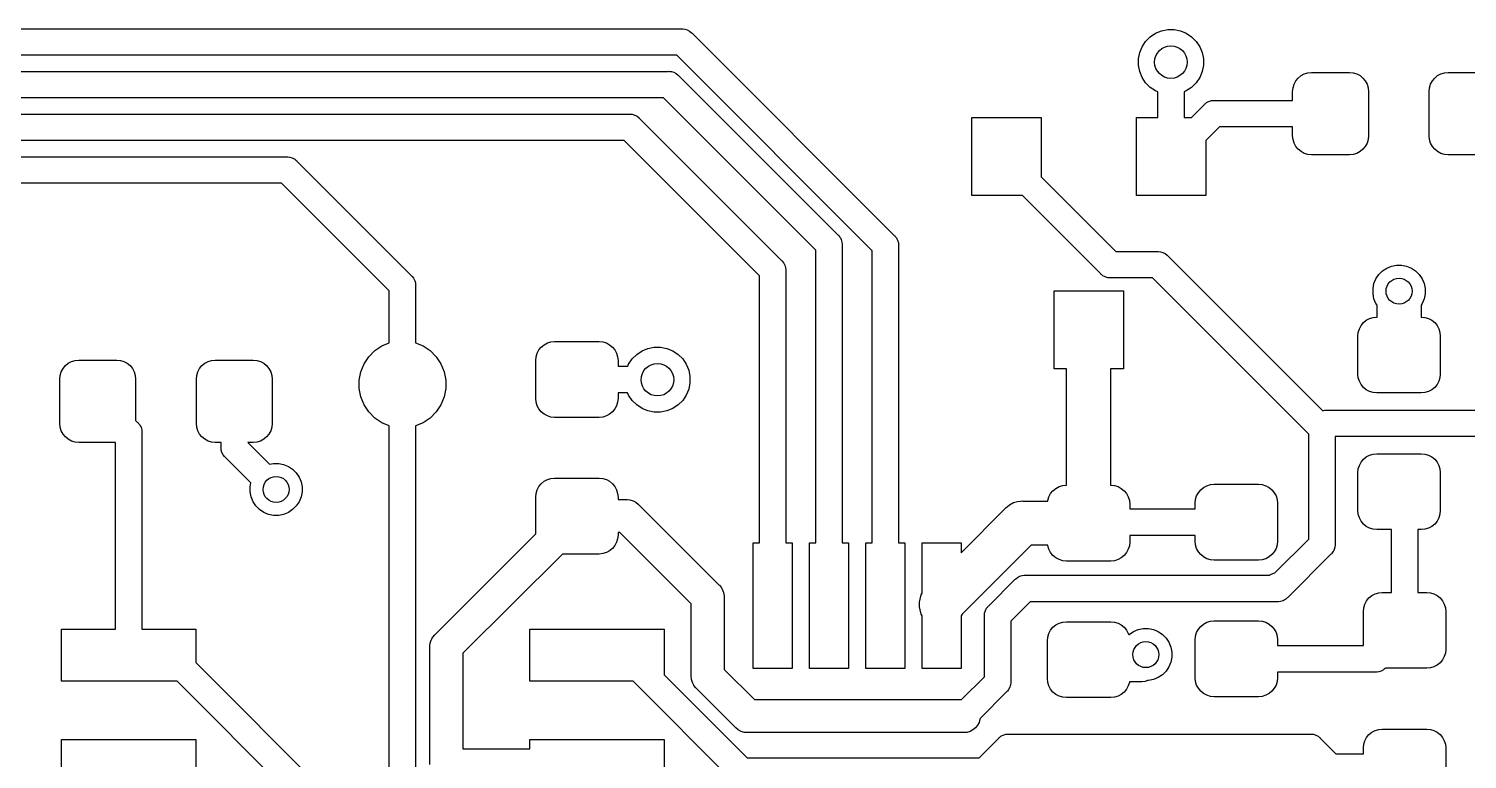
# Model space of a CAD drawing. Extents: x -66 to 211, y -177 to 13.
# Drawn here: x 110.62 to 127.21, y -63.87 to -55.45 of the extents above; entities that cross this region are included whole.
import ezdxf

# ---------------------------------------------------------------- set-up
doc = ezdxf.new("R2010")
doc.units = 0
doc.layers.add('BLACK', color=7, linetype='CONTINUOUS')

msp = doc.modelspace()

# ---------------------------------------------------------------- linework, layer by layer
at = {"layer": 'BLACK', "linetype": 'CONTINUOUS'}
for p, q in [((89.8651, -55.4507), (118.149, -55.4507)), ((118.149, -55.4507), (118.157, -55.45)), ((118.157, -55.45), (118.164, -55.4507)), ((118.164, -55.4507), (118.164, -55.4507)), ((118.164, -55.4507), (118.186, -55.4529)), ((118.186, -55.4529), (118.215, -55.4617)), ((118.215, -55.4617), (118.242, -55.4758)), ((118.242, -55.4758), (118.265, -55.4949)), ((118.265, -55.4949), (118.27, -55.5007)), ((118.27, -55.5007), (120.602, -57.8336)), ((123.503, -55.5952), (123.555, -55.543)), ((123.555, -55.543), (123.617, -55.502)), ((123.617, -55.502), (123.685, -55.4737)), ((123.685, -55.4737), (123.757, -55.4593)), ((123.757, -55.4593), (123.831, -55.4593)), ((123.831, -55.4593), (123.904, -55.4737)), ((123.904, -55.4737), (123.972, -55.502)), ((123.972, -55.502), (124.033, -55.543)), ((124.033, -55.543), (124.086, -55.5952)), ((123.419, -55.7973), (123.434, -55.7249)), ((123.434, -55.7249), (123.462, -55.6567)), ((123.462, -55.6567), (123.503, -55.5952)), ((124.086, -55.5952), (124.127, -55.6567)), ((124.127, -55.6567), (124.155, -55.7249)), ((124.155, -55.7249), (124.169, -55.7973)), ((118.093, -55.7555), (89.9207, -55.7555)), ((120.348, -58.0097), (118.093, -55.7555)), ((123.419, -55.8712), (123.419, -55.7973)), ((123.434, -55.9437), (123.419, -55.8712)), ((124.169, -55.8712), (124.155, -55.9437)), ((124.169, -55.7973), (124.169, -55.8712)), ((90.0759, -55.941), (117.996, -55.941)), ((117.996, -55.941), (118.004, -55.9402)), ((118.004, -55.9402), (118.011, -55.941)), ((118.011, -55.941), (118.011, -55.941)), ((118.011, -55.941), (118.033, -55.9432)), ((118.033, -55.9432), (118.062, -55.9519)), ((118.062, -55.9519), (118.089, -55.966)), ((118.089, -55.966), (118.112, -55.9851)), ((118.112, -55.9851), (118.117, -55.9909)), ((118.117, -55.9909), (119.952, -57.8268)), ((123.462, -56.0119), (123.434, -55.9437)), ((123.503, -56.0733), (123.462, -56.0119)), ((123.555, -56.1256), (123.503, -56.0733)), ((124.086, -56.0733), (124.033, -56.1256)), ((124.127, -56.0119), (124.086, -56.0733)), ((124.155, -55.9437), (124.127, -56.0119)), ((125.215, -56.0887), (125.235, -56.0509)), ((125.235, -56.0509), (125.262, -56.0177)), ((125.262, -56.0177), (125.296, -55.9905)), ((125.296, -55.9905), (125.333, -55.9703)), ((125.333, -55.9703), (125.374, -55.9578)), ((125.374, -55.9578), (125.417, -55.9536)), ((125.417, -55.9536), (125.855, -55.9536)), ((125.855, -55.9536), (125.897, -55.9578)), ((125.897, -55.9578), (125.938, -55.9703)), ((125.938, -55.9703), (125.976, -55.9905)), ((125.976, -55.9905), (126.009, -56.0177)), ((126.009, -56.0177), (126.037, -56.0509)), ((126.037, -56.0509), (126.057, -56.0887)), ((126.79, -56.0887), (126.81, -56.0509)), ((126.81, -56.0509), (126.837, -56.0177)), ((126.837, -56.0177), (126.871, -55.9905)), ((126.871, -55.9905), (126.908, -55.9703)), ((126.908, -55.9703), (126.949, -55.9578)), ((126.949, -55.9578), (126.992, -55.9536)), ((126.992, -55.9536), (127.43, -55.9536)), ((117.94, -56.2458), (90.1315, -56.2458)), ((119.698, -58.0029), (117.94, -56.2458)), ((123.617, -56.1666), (123.555, -56.1256)), ((123.642, -56.1771), (123.617, -56.1666)), ((123.642, -56.4729), (123.642, -56.1771)), ((123.972, -56.1666), (123.947, -56.177)), ((123.947, -56.177), (123.947, -56.4729)), ((124.033, -56.1256), (123.972, -56.1666)), ((125.198, -56.1724), (125.203, -56.1297)), ((125.198, -56.2762), (125.198, -56.1724)), ((125.203, -56.1297), (125.215, -56.0887)), ((126.057, -56.0887), (126.069, -56.1297)), ((126.069, -56.1297), (126.073, -56.1724)), ((126.073, -56.1724), (126.073, -56.6849)), ((126.773, -56.1724), (126.778, -56.1297)), ((126.773, -56.6849), (126.773, -56.1724)), ((126.778, -56.1297), (126.79, -56.0887)), ((124.032, -56.4729), (124.178, -56.3262)), ((124.178, -56.3262), (124.183, -56.3204)), ((124.183, -56.3204), (124.189, -56.3156)), ((124.189, -56.3156), (124.206, -56.3013)), ((124.206, -56.3013), (124.22, -56.2937)), ((124.22, -56.2937), (124.233, -56.2872)), ((124.233, -56.2872), (124.262, -56.2784)), ((124.262, -56.2784), (124.284, -56.2762)), ((124.284, -56.2762), (124.291, -56.2755)), ((124.284, -56.2762), (124.284, -56.2762)), ((124.291, -56.2755), (124.299, -56.2762)), ((124.299, -56.2762), (125.198, -56.2762)), ((102.763, -56.4337), (117.544, -56.4337)), ((117.544, -56.4337), (117.551, -56.433)), ((117.551, -56.433), (117.559, -56.4337)), ((117.559, -56.4337), (117.559, -56.4337)), ((117.559, -56.4337), (117.581, -56.4359)), ((117.581, -56.4359), (117.61, -56.4446)), ((117.61, -56.4446), (117.636, -56.4588)), ((117.636, -56.4588), (117.659, -56.4778)), ((117.659, -56.4778), (117.664, -56.4836)), ((117.664, -56.4836), (119.302, -58.1219)), ((121.497, -57.3729), (121.497, -56.4729)), ((121.497, -56.4729), (122.297, -56.4729)), ((122.297, -56.4729), (122.297, -57.1574)), ((123.397, -57.3729), (123.397, -56.4729)), ((123.397, -56.4729), (123.642, -56.4729)), ((123.947, -56.4729), (124.032, -56.4729)), ((124.355, -56.581), (124.197, -56.7384)), ((125.198, -56.581), (124.355, -56.581)), ((125.198, -56.6849), (125.198, -56.581)), ((117.488, -56.7385), (102.894, -56.7385)), ((119.048, -58.2981), (117.488, -56.7385)), ((124.197, -56.7384), (124.197, -57.3729)), ((125.203, -56.7276), (125.198, -56.6849)), ((125.215, -56.7686), (125.203, -56.7276)), ((126.069, -56.7276), (126.057, -56.7686)), ((126.073, -56.6849), (126.069, -56.7276)), ((126.778, -56.7276), (126.773, -56.6849)), ((126.79, -56.7686), (126.778, -56.7276)), ((125.235, -56.8064), (125.215, -56.7686)), ((125.262, -56.8396), (125.235, -56.8064)), ((125.296, -56.8668), (125.262, -56.8396)), ((125.333, -56.887), (125.296, -56.8668)), ((125.374, -56.8994), (125.333, -56.887)), ((125.417, -56.9036), (125.374, -56.8994)), ((125.855, -56.9036), (125.417, -56.9036)), ((125.897, -56.8994), (125.855, -56.9036)), ((125.938, -56.887), (125.897, -56.8994)), ((125.976, -56.8668), (125.938, -56.887)), ((126.009, -56.8396), (125.976, -56.8668)), ((126.037, -56.8064), (126.009, -56.8396)), ((126.057, -56.7686), (126.037, -56.8064)), ((126.81, -56.8064), (126.79, -56.7686)), ((126.837, -56.8396), (126.81, -56.8064)), ((126.871, -56.8668), (126.837, -56.8396)), ((126.908, -56.887), (126.871, -56.8668)), ((126.949, -56.8994), (126.908, -56.887)), ((126.992, -56.9036), (126.949, -56.8994)), ((127.43, -56.9036), (126.992, -56.9036)), ((91.6198, -56.9265), (113.591, -56.9265)), ((113.591, -56.9265), (113.599, -56.9257)), ((113.599, -56.9257), (113.606, -56.9265)), ((113.606, -56.9265), (113.606, -56.9265)), ((113.606, -56.9265), (113.629, -56.9287)), ((113.629, -56.9287), (113.658, -56.9374)), ((113.658, -56.9374), (113.681, -56.9501)), ((113.681, -56.9501), (113.684, -56.9516)), ((113.684, -56.9516), (113.697, -56.9626)), ((113.697, -56.9626), (113.707, -56.9706)), ((113.707, -56.9706), (113.712, -56.9764)), ((113.712, -56.9764), (115.032, -58.2968)), ((113.536, -57.2313), (91.5872, -57.2313)), ((114.778, -58.473), (113.536, -57.2313)), ((122.297, -57.1574), (123.158, -58.0181)), ((122.082, -57.3729), (121.497, -57.3729)), ((122.982, -58.273), (122.082, -57.3729)), ((124.197, -57.3729), (123.397, -57.3729)), ((119.952, -57.8268), (119.958, -57.8315)), ((119.958, -57.8315), (119.963, -57.8373)), ((119.963, -57.8373), (119.963, -57.8373)), ((119.963, -57.8373), (119.977, -57.8547)), ((119.977, -57.8547), (119.981, -57.8615)), ((119.981, -57.8615), (119.991, -57.8812)), ((119.991, -57.8812), (120, -57.9099)), ((120, -57.9099), (120.002, -57.9323)), ((120.602, -57.8336), (120.608, -57.8383)), ((120.608, -57.8383), (120.613, -57.8441)), ((120.613, -57.8441), (120.613, -57.8441)), ((120.613, -57.8441), (120.627, -57.8615)), ((120.627, -57.8615), (120.633, -57.8728)), ((120.633, -57.8728), (120.641, -57.888)), ((120.641, -57.888), (120.65, -57.9167)), ((119.698, -61.3776), (119.698, -58.0029)), ((120.002, -57.9323), (120.002, -57.9323)), ((120.002, -57.9323), (120.003, -57.9398)), ((120.003, -57.9398), (120.002, -57.9473)), ((120.002, -57.9473), (120.002, -61.3776)), ((120.348, -61.3776), (120.348, -58.0097)), ((120.65, -57.9167), (120.652, -57.9391)), ((120.652, -57.9391), (120.652, -57.9391)), ((120.652, -57.9391), (120.653, -57.9466)), ((120.653, -57.9466), (120.652, -57.9541)), ((120.652, -57.9541), (120.652, -61.3776)), ((123.158, -58.0181), (123.637, -58.0181)), ((123.637, -58.0181), (123.644, -58.0174)), ((123.644, -58.0174), (123.652, -58.0181)), ((123.652, -58.0181), (123.652, -58.0181)), ((123.652, -58.0181), (123.674, -58.0203)), ((123.674, -58.0203), (123.703, -58.029)), ((123.703, -58.029), (123.729, -58.0432)), ((123.729, -58.0432), (123.752, -58.0622)), ((123.752, -58.0622), (123.757, -58.068)), ((123.757, -58.068), (125.546, -59.8571)), ((119.302, -58.1219), (119.308, -58.1267)), ((119.308, -58.1267), (119.313, -58.1325)), ((119.313, -58.1325), (119.313, -58.1325)), ((119.313, -58.1325), (119.327, -58.1499)), ((119.327, -58.1499), (119.329, -58.153)), ((119.329, -58.153), (119.341, -58.1763)), ((119.341, -58.1763), (119.35, -58.2051)), ((119.35, -58.2051), (119.352, -58.2275)), ((119.352, -58.2275), (119.352, -58.2275)), ((119.352, -58.2275), (119.353, -58.2349)), ((119.353, -58.2349), (119.352, -58.2424)), ((119.352, -58.2424), (119.352, -61.3776)), ((126.193, -58.2846), (126.235, -58.2429)), ((126.235, -58.2429), (126.284, -58.21)), ((126.284, -58.21), (126.338, -58.1874)), ((126.338, -58.1874), (126.396, -58.1759)), ((126.396, -58.1759), (126.456, -58.1759)), ((126.456, -58.1759), (126.513, -58.1874)), ((126.513, -58.1874), (126.568, -58.21)), ((126.568, -58.21), (126.617, -58.2429)), ((126.617, -58.2429), (126.659, -58.2846)), ((115.032, -58.2968), (115.038, -58.3016)), ((115.038, -58.3016), (115.043, -58.3074)), ((115.043, -58.3074), (115.043, -58.3074)), ((115.043, -58.3074), (115.057, -58.3248)), ((115.057, -58.3248), (115.07, -58.348)), ((115.07, -58.348), (115.071, -58.3512)), ((115.071, -58.3512), (115.08, -58.38)), ((115.08, -58.38), (115.082, -58.4024)), ((115.082, -58.4024), (115.082, -58.4024)), ((115.082, -58.4024), (115.083, -58.4098)), ((119.048, -61.3776), (119.048, -58.2981)), ((122.986, -58.2788), (122.982, -58.273)), ((122.992, -58.2836), (122.986, -58.2788)), ((123.01, -58.2978), (122.992, -58.2836)), ((122.992, -58.2836), (122.992, -58.2836)), ((123.028, -58.3077), (123.01, -58.2978)), ((123.036, -58.312), (123.028, -58.3077)), ((123.065, -58.3207), (123.036, -58.312)), ((123.087, -58.3229), (123.065, -58.3207)), ((123.095, -58.3237), (123.087, -58.3229)), ((123.087, -58.3229), (123.087, -58.3229)), ((123.102, -58.3229), (123.095, -58.3237)), ((123.581, -58.3229), (123.102, -58.3229)), ((125.385, -60.1265), (123.581, -58.3229)), ((126.126, -58.4463), (126.137, -58.3884)), ((126.137, -58.3884), (126.16, -58.3338)), ((126.16, -58.3338), (126.193, -58.2846)), ((126.659, -58.2846), (126.692, -58.3338)), ((126.692, -58.3338), (126.714, -58.3884)), ((126.714, -58.3884), (126.726, -58.4463)), ((114.778, -59.0722), (114.778, -58.473)), ((115.083, -58.4098), (115.082, -58.4173)), ((115.082, -58.4173), (115.082, -59.0722)), ((122.447, -59.3729), (122.447, -58.4729)), ((122.447, -58.4729), (123.247, -58.4729)), ((123.247, -58.4729), (123.247, -59.3729)), ((126.126, -58.5054), (126.126, -58.4463)), ((126.137, -58.5634), (126.126, -58.5054)), ((126.16, -58.618), (126.137, -58.5634)), ((126.714, -58.5634), (126.692, -58.618)), ((126.726, -58.5054), (126.714, -58.5634)), ((126.726, -58.4463), (126.726, -58.5054)), ((126.172, -58.6357), (126.16, -58.618)), ((126.172, -58.7749), (126.172, -58.6357)), ((126.692, -58.618), (126.68, -58.6357)), ((126.68, -58.6357), (126.68, -58.7749)), ((125.968, -58.9099), (125.988, -58.8721)), ((125.988, -58.8721), (126.015, -58.8389)), ((126.015, -58.8389), (126.048, -58.8117)), ((126.048, -58.8117), (126.086, -58.7915)), ((126.086, -58.7915), (126.127, -58.7791)), ((126.127, -58.7791), (126.17, -58.7749)), ((126.17, -58.7749), (126.172, -58.7749)), ((126.68, -58.7749), (126.682, -58.7749)), ((126.682, -58.7749), (126.725, -58.7791)), ((126.725, -58.7791), (126.766, -58.7915)), ((126.766, -58.7915), (126.804, -58.8117)), ((126.804, -58.8117), (126.837, -58.8389)), ((126.837, -58.8389), (126.864, -58.8721)), ((126.864, -58.8721), (126.884, -58.9099)), ((114.693, -59.1072), (114.778, -59.0722)), ((115.082, -59.0722), (115.167, -59.1072)), ((116.602, -59.0735), (116.643, -59.061)), ((116.643, -59.061), (116.685, -59.0568)), ((116.685, -59.0568), (117.198, -59.0568)), ((117.198, -59.0568), (117.241, -59.061)), ((117.241, -59.061), (117.282, -59.0735)), ((125.951, -58.9936), (125.955, -58.951)), ((125.951, -59.4311), (125.951, -58.9936)), ((125.955, -58.951), (125.968, -58.9099)), ((126.884, -58.9099), (126.897, -58.951)), ((126.897, -58.951), (126.901, -58.9936)), ((126.901, -58.9936), (126.901, -59.4311)), ((114.487, -59.3135), (114.542, -59.2316)), ((114.542, -59.2316), (114.611, -59.1619)), ((114.611, -59.1619), (114.693, -59.1072)), ((115.167, -59.1072), (115.249, -59.1619)), ((115.249, -59.1619), (115.318, -59.2316)), ((115.318, -59.2316), (115.373, -59.3135)), ((116.467, -59.2756), (116.471, -59.2329)), ((116.471, -59.2329), (116.483, -59.1919)), ((116.483, -59.1919), (116.503, -59.154)), ((116.503, -59.154), (116.531, -59.1209)), ((116.531, -59.1209), (116.564, -59.0937)), ((116.564, -59.0937), (116.602, -59.0735)), ((117.282, -59.0735), (117.319, -59.0937)), ((117.319, -59.0937), (117.353, -59.1209)), ((117.353, -59.1209), (117.38, -59.154)), ((117.38, -59.154), (117.4, -59.1919)), ((117.4, -59.1919), (117.412, -59.2329)), ((117.412, -59.2329), (117.417, -59.2756)), ((117.58, -59.2579), (117.632, -59.2057)), ((117.632, -59.2057), (117.694, -59.1646)), ((117.694, -59.1646), (117.762, -59.1364)), ((117.762, -59.1364), (117.834, -59.122)), ((117.834, -59.122), (117.908, -59.122)), ((117.908, -59.122), (117.981, -59.1364)), ((117.981, -59.1364), (118.049, -59.1646)), ((118.049, -59.1646), (118.11, -59.2057)), ((118.11, -59.2057), (118.163, -59.2579)), ((110.994, -59.4059), (111.014, -59.3681)), ((111.014, -59.3681), (111.041, -59.3349)), ((111.041, -59.3349), (111.074, -59.3077)), ((111.074, -59.3077), (111.112, -59.2875)), ((111.112, -59.2875), (111.153, -59.2751)), ((111.153, -59.2751), (111.196, -59.2709)), ((111.196, -59.2709), (111.633, -59.2709)), ((111.633, -59.2709), (111.676, -59.2751)), ((111.676, -59.2751), (111.717, -59.2875)), ((111.717, -59.2875), (111.755, -59.3077)), ((111.755, -59.3077), (111.788, -59.3349)), ((111.788, -59.3349), (111.815, -59.3681)), ((111.815, -59.3681), (111.835, -59.4059)), ((112.569, -59.4059), (112.589, -59.3681)), ((112.589, -59.3681), (112.616, -59.3349)), ((112.616, -59.3349), (112.649, -59.3077)), ((112.649, -59.3077), (112.687, -59.2875)), ((112.687, -59.2875), (112.728, -59.2751)), ((112.728, -59.2751), (112.771, -59.2709)), ((112.771, -59.2709), (113.208, -59.2709)), ((113.208, -59.2709), (113.251, -59.2751)), ((113.251, -59.2751), (113.292, -59.2875)), ((113.292, -59.2875), (113.33, -59.3077)), ((113.33, -59.3077), (113.363, -59.3349)), ((113.363, -59.3349), (113.39, -59.3681)), ((113.39, -59.3681), (113.41, -59.4059)), ((114.43, -59.5011), (114.449, -59.4045)), ((114.449, -59.4045), (114.487, -59.3135)), ((115.373, -59.3135), (115.411, -59.4045)), ((115.411, -59.4045), (115.43, -59.5011)), ((116.467, -59.7131), (116.467, -59.2756)), ((117.417, -59.2756), (117.417, -59.3419)), ((117.417, -59.3419), (117.53, -59.3419)), ((117.53, -59.3419), (117.539, -59.3193)), ((117.539, -59.3193), (117.58, -59.2579)), ((118.163, -59.2579), (118.204, -59.3193)), ((118.204, -59.3193), (118.232, -59.3876)), ((118.232, -59.3876), (118.246, -59.46)), ((122.591, -59.3729), (122.447, -59.3729)), ((122.591, -60.7129), (122.591, -59.3729)), ((123.247, -59.3729), (123.099, -59.3729)), ((123.099, -59.3729), (123.099, -60.7129)), ((110.977, -59.4896), (110.981, -59.447)), ((110.977, -60.0021), (110.977, -59.4896)), ((110.981, -59.447), (110.994, -59.4059)), ((111.835, -59.4059), (111.848, -59.447)), ((111.848, -59.447), (111.852, -59.4896)), ((111.852, -59.4896), (111.852, -59.9679)), ((112.552, -59.4896), (112.556, -59.447)), ((112.552, -60.0021), (112.552, -59.4896)), ((112.556, -59.447), (112.569, -59.4059)), ((113.41, -59.4059), (113.423, -59.447)), ((113.423, -59.447), (113.427, -59.4896)), ((113.427, -59.4896), (113.427, -60.0021)), ((114.43, -59.5995), (114.43, -59.5011)), ((115.43, -59.5011), (115.43, -59.5995)), ((118.246, -59.5339), (118.232, -59.6063)), ((118.246, -59.46), (118.246, -59.5339)), ((125.955, -59.4738), (125.951, -59.4311)), ((125.968, -59.5148), (125.955, -59.4738)), ((125.988, -59.5527), (125.968, -59.5148)), ((126.015, -59.5858), (125.988, -59.5527)), ((126.864, -59.5527), (126.837, -59.5858)), ((126.884, -59.5148), (126.864, -59.5527)), ((126.897, -59.4738), (126.884, -59.5148)), ((126.901, -59.4311), (126.897, -59.4738)), ((114.449, -59.6961), (114.43, -59.5995)), ((114.487, -59.7871), (114.449, -59.6961)), ((115.411, -59.6961), (115.373, -59.7871)), ((115.43, -59.5995), (115.411, -59.6961)), ((116.471, -59.7557), (116.467, -59.7131)), ((117.417, -59.7131), (117.412, -59.7557)), ((117.527, -59.6467), (117.417, -59.6467)), ((117.417, -59.6467), (117.417, -59.7131)), ((117.539, -59.6746), (117.527, -59.6467)), ((117.58, -59.736), (117.539, -59.6746)), ((117.632, -59.7882), (117.58, -59.736)), ((118.163, -59.736), (118.11, -59.7882)), ((118.204, -59.6746), (118.163, -59.736)), ((118.232, -59.6063), (118.204, -59.6746)), ((126.048, -59.613), (126.015, -59.5858)), ((126.086, -59.6332), (126.048, -59.613)), ((126.127, -59.6457), (126.086, -59.6332)), ((126.17, -59.6499), (126.127, -59.6457)), ((126.682, -59.6499), (126.17, -59.6499)), ((126.725, -59.6457), (126.682, -59.6499)), ((126.766, -59.6332), (126.725, -59.6457)), ((126.804, -59.613), (126.766, -59.6332)), ((126.837, -59.5858), (126.804, -59.613)), ((114.542, -59.869), (114.487, -59.7871)), ((114.611, -59.9387), (114.542, -59.869)), ((115.318, -59.869), (115.249, -59.9387)), ((115.373, -59.7871), (115.318, -59.869)), ((116.483, -59.7968), (116.471, -59.7557)), ((116.503, -59.8346), (116.483, -59.7968)), ((116.531, -59.8677), (116.503, -59.8346)), ((116.564, -59.895), (116.531, -59.8677)), ((116.602, -59.9152), (116.564, -59.895)), ((117.319, -59.895), (117.282, -59.9152)), ((117.353, -59.8677), (117.319, -59.895)), ((117.38, -59.8346), (117.353, -59.8677)), ((117.4, -59.7968), (117.38, -59.8346)), ((117.412, -59.7557), (117.4, -59.7968)), ((117.694, -59.8293), (117.632, -59.7882)), ((117.762, -59.8575), (117.694, -59.8293)), ((117.834, -59.872), (117.762, -59.8575)), ((117.908, -59.872), (117.834, -59.872)), ((117.981, -59.8575), (117.908, -59.872)), ((118.049, -59.8293), (117.981, -59.8575)), ((118.11, -59.7882), (118.049, -59.8293)), ((125.546, -59.8571), (125.571, -59.8497)), ((125.571, -59.8497), (125.593, -59.8475)), ((125.593, -59.8475), (125.6, -59.8467)), ((125.593, -59.8475), (125.593, -59.8475)), ((125.6, -59.8467), (125.608, -59.8475)), ((125.608, -59.8475), (127.677, -59.8475)), ((110.981, -60.0448), (110.977, -60.0021)), ((110.994, -60.0858), (110.981, -60.0448)), ((111.852, -59.9679), (111.875, -59.9911)), ((111.875, -59.9911), (111.881, -59.9959)), ((111.881, -59.9959), (111.886, -60.0017)), ((111.886, -60.0017), (111.886, -60.0017)), ((111.886, -60.0017), (111.9, -60.0191)), ((111.9, -60.0191), (111.905, -60.0276)), ((111.905, -60.0276), (111.914, -60.0455)), ((111.914, -60.0455), (111.923, -60.0743)), ((112.556, -60.0448), (112.552, -60.0021)), ((112.569, -60.0858), (112.556, -60.0448)), ((113.423, -60.0448), (113.41, -60.0858)), ((113.427, -60.0021), (113.423, -60.0448)), ((114.693, -59.9934), (114.611, -59.9387)), ((114.778, -60.0284), (114.693, -59.9934)), ((114.778, -66.7245), (114.778, -60.0284)), ((115.167, -59.9934), (115.082, -60.0284)), ((115.082, -60.0284), (115.082, -66.6689)), ((115.249, -59.9387), (115.167, -59.9934)), ((116.643, -59.9276), (116.602, -59.9152)), ((116.685, -59.9318), (116.643, -59.9276)), ((117.198, -59.9318), (116.685, -59.9318)), ((117.241, -59.9276), (117.198, -59.9318)), ((117.282, -59.9152), (117.241, -59.9276)), ((111.014, -60.1237), (110.994, -60.0858)), ((111.041, -60.1568), (111.014, -60.1237)), ((111.074, -60.184), (111.041, -60.1568)), ((111.112, -60.2042), (111.074, -60.184)), ((111.153, -60.2167), (111.112, -60.2042)), ((111.196, -60.2209), (111.153, -60.2167)), ((111.62, -60.2209), (111.196, -60.2209)), ((111.62, -62.3745), (111.62, -60.2209)), ((111.923, -60.0743), (111.925, -60.0967)), ((111.925, -60.0967), (111.925, -60.0967)), ((111.925, -60.0967), (111.926, -60.1041)), ((111.926, -60.1041), (111.925, -60.1116)), ((111.925, -60.1116), (111.925, -62.3745)), ((112.589, -60.1237), (112.569, -60.0858)), ((112.616, -60.1568), (112.589, -60.1237)), ((112.649, -60.184), (112.616, -60.1568)), ((112.687, -60.2042), (112.649, -60.184)), ((112.728, -60.2167), (112.687, -60.2042)), ((112.771, -60.2209), (112.728, -60.2167)), ((112.837, -60.2209), (112.771, -60.2209)), ((112.837, -60.2719), (112.837, -60.2209)), ((113.208, -60.2209), (113.146, -60.2209)), ((113.146, -60.2209), (113.397, -60.471)), ((113.251, -60.2167), (113.208, -60.2209)), ((113.292, -60.2042), (113.251, -60.2167)), ((113.33, -60.184), (113.292, -60.2042)), ((113.363, -60.1568), (113.33, -60.184)), ((113.39, -60.1237), (113.363, -60.1568)), ((113.41, -60.0858), (113.39, -60.1237)), ((125.385, -61.3338), (125.385, -60.1265)), ((127.677, -60.1523), (125.689, -60.1523)), ((125.689, -60.1523), (125.689, -61.3894)), ((112.836, -60.2794), (112.837, -60.2719)), ((112.837, -60.2869), (112.836, -60.2794)), ((112.839, -60.3056), (112.837, -60.2869)), ((112.839, -60.3093), (112.839, -60.3056)), ((112.848, -60.338), (112.839, -60.3093)), ((112.862, -60.3645), (112.848, -60.338)), ((112.876, -60.3819), (112.862, -60.3645)), ((112.881, -60.3877), (112.876, -60.3819)), ((112.876, -60.3819), (112.876, -60.3819)), ((112.887, -60.3924), (112.881, -60.3877)), ((113.181, -60.6865), (112.887, -60.3924)), ((126.015, -60.4139), (126.048, -60.3867)), ((126.048, -60.3867), (126.086, -60.3665)), ((126.086, -60.3665), (126.127, -60.3541)), ((126.127, -60.3541), (126.17, -60.3499)), ((126.17, -60.3499), (126.682, -60.3499)), ((126.682, -60.3499), (126.725, -60.3541)), ((126.725, -60.3541), (126.766, -60.3665)), ((126.766, -60.3665), (126.804, -60.3867)), ((126.804, -60.3867), (126.837, -60.4139)), ((113.397, -60.471), (113.442, -60.4619)), ((113.442, -60.4619), (113.502, -60.4619)), ((113.502, -60.4619), (113.559, -60.4734)), ((113.559, -60.4734), (113.614, -60.496)), ((113.614, -60.496), (113.663, -60.5289)), ((113.663, -60.5289), (113.705, -60.5706)), ((125.951, -60.5686), (125.955, -60.526)), ((125.955, -60.526), (125.968, -60.4849)), ((125.968, -60.4849), (125.988, -60.4471)), ((125.988, -60.4471), (126.015, -60.4139)), ((126.837, -60.4139), (126.864, -60.4471)), ((126.864, -60.4471), (126.884, -60.4849)), ((126.884, -60.4849), (126.897, -60.526)), ((126.897, -60.526), (126.901, -60.5686)), ((113.172, -60.7323), (113.181, -60.6865)), ((113.705, -60.5706), (113.738, -60.6198)), ((113.738, -60.6198), (113.76, -60.6744)), ((113.76, -60.6744), (113.772, -60.7323)), ((116.483, -60.7669), (116.503, -60.729)), ((116.503, -60.729), (116.531, -60.6959)), ((116.531, -60.6959), (116.564, -60.6687)), ((116.564, -60.6687), (116.602, -60.6485)), ((116.602, -60.6485), (116.643, -60.636)), ((116.643, -60.636), (116.685, -60.6318)), ((116.685, -60.6318), (117.198, -60.6318)), ((117.198, -60.6318), (117.241, -60.636)), ((117.241, -60.636), (117.282, -60.6485)), ((117.282, -60.6485), (117.319, -60.6687)), ((117.319, -60.6687), (117.353, -60.6959)), ((117.353, -60.6959), (117.38, -60.729)), ((117.38, -60.729), (117.4, -60.7669)), ((122.467, -60.7498), (122.505, -60.7296)), ((122.505, -60.7296), (122.546, -60.7171)), ((122.546, -60.7171), (122.588, -60.7129)), ((122.588, -60.7129), (122.591, -60.7129)), ((123.099, -60.7129), (123.101, -60.7129)), ((123.101, -60.7129), (123.143, -60.7171)), ((123.143, -60.7171), (123.185, -60.7296)), ((123.185, -60.7296), (123.222, -60.7498)), ((124.171, -60.7396), (124.209, -60.7194)), ((124.209, -60.7194), (124.25, -60.7069)), ((124.25, -60.7069), (124.293, -60.7027)), ((124.293, -60.7027), (124.805, -60.7027)), ((124.805, -60.7027), (124.848, -60.7069)), ((124.848, -60.7069), (124.889, -60.7194)), ((124.889, -60.7194), (124.927, -60.7396)), ((125.951, -61.0061), (125.951, -60.5686)), ((126.901, -60.5686), (126.901, -61.0061)), ((113.172, -60.7914), (113.172, -60.7323)), ((113.183, -60.8494), (113.172, -60.7914)), ((113.206, -60.904), (113.183, -60.8494)), ((113.76, -60.8494), (113.738, -60.904)), ((113.772, -60.7914), (113.76, -60.8494)), ((113.772, -60.7323), (113.772, -60.7914)), ((116.467, -60.8506), (116.471, -60.8079)), ((116.467, -61.2749), (116.467, -60.8506)), ((116.471, -60.8079), (116.483, -60.7669)), ((117.4, -60.7669), (117.412, -60.8079)), ((117.412, -60.8079), (117.417, -60.8506)), ((117.417, -60.8506), (117.417, -60.8788)), ((117.417, -60.8788), (117.507, -60.8788)), ((117.507, -60.8788), (117.517, -60.8779)), ((117.517, -60.8779), (117.526, -60.8788)), ((117.526, -60.8788), (117.526, -60.8788)), ((117.526, -60.8788), (117.554, -60.8816)), ((117.554, -60.8816), (117.59, -60.8925)), ((117.59, -60.8925), (117.623, -60.9102)), ((122.026, -60.9001), (122.063, -60.8964)), ((122.063, -60.8964), (122.076, -60.8952)), ((122.063, -60.8964), (122.063, -60.8964)), ((122.076, -60.8952), (122.088, -60.8964)), ((122.088, -60.8964), (122.373, -60.8964)), ((122.373, -60.8964), (122.374, -60.889)), ((122.374, -60.889), (122.386, -60.8479)), ((122.386, -60.8479), (122.406, -60.8101)), ((122.406, -60.8101), (122.434, -60.777)), ((122.434, -60.777), (122.467, -60.7498)), ((123.222, -60.7498), (123.255, -60.777)), ((123.255, -60.777), (123.283, -60.8101)), ((123.283, -60.8101), (123.303, -60.8479)), ((123.303, -60.8479), (123.315, -60.889)), ((123.315, -60.889), (123.32, -60.9316)), ((124.074, -60.9215), (124.078, -60.8788)), ((124.078, -60.8788), (124.091, -60.8378)), ((124.091, -60.8378), (124.111, -60.8)), ((124.111, -60.8), (124.138, -60.7668)), ((124.138, -60.7668), (124.171, -60.7396)), ((124.927, -60.7396), (124.96, -60.7668)), ((124.96, -60.7668), (124.987, -60.8)), ((124.987, -60.8), (125.007, -60.8378)), ((125.007, -60.8378), (125.02, -60.8788)), ((125.02, -60.8788), (125.024, -60.9215)), ((113.239, -60.9531), (113.206, -60.904)), ((113.281, -60.9949), (113.239, -60.9531)), ((113.33, -61.0277), (113.281, -60.9949)), ((113.384, -61.0504), (113.33, -61.0277)), ((113.442, -61.0619), (113.384, -61.0504)), ((113.502, -61.0619), (113.442, -61.0619)), ((113.559, -61.0504), (113.502, -61.0619)), ((113.614, -61.0277), (113.559, -61.0504)), ((113.663, -60.9949), (113.614, -61.0277)), ((113.705, -60.9531), (113.663, -60.9949)), ((113.738, -60.904), (113.705, -60.9531)), ((117.623, -60.9102), (117.652, -60.934)), ((117.652, -60.934), (117.658, -60.9412)), ((117.658, -60.9412), (118.578, -61.8618)), ((121.375, -61.4917), (121.887, -60.9796)), ((121.887, -60.9796), (121.895, -60.9699)), ((121.895, -60.9699), (121.905, -60.962)), ((121.905, -60.962), (121.934, -60.9382)), ((121.905, -60.962), (121.905, -60.962)), ((121.934, -60.9382), (121.978, -60.9146)), ((121.978, -60.9146), (122.026, -60.9001)), ((123.32, -60.9316), (123.32, -60.9878)), ((123.32, -60.9878), (124.074, -60.9878)), ((124.074, -60.9878), (124.074, -60.9215)), ((125.024, -60.9215), (125.024, -61.359)), ((125.955, -61.0488), (125.951, -61.0061)), ((125.968, -61.0898), (125.955, -61.0488)), ((126.897, -61.0488), (126.884, -61.0898)), ((126.901, -61.0061), (126.897, -61.0488)), ((125.988, -61.1277), (125.968, -61.0898)), ((126.015, -61.1608), (125.988, -61.1277)), ((126.048, -61.188), (126.015, -61.1608)), ((126.086, -61.2082), (126.048, -61.188)), ((126.127, -61.2207), (126.086, -61.2082)), ((126.17, -61.2249), (126.127, -61.2207)), ((126.337, -61.2249), (126.17, -61.2249)), ((126.337, -61.9499), (126.337, -61.2249)), ((126.682, -61.2249), (126.642, -61.2249)), ((126.642, -61.2249), (126.642, -61.9499)), ((126.725, -61.2207), (126.682, -61.2249)), ((126.766, -61.2082), (126.725, -61.2207)), ((126.804, -61.188), (126.766, -61.2082)), ((126.837, -61.1608), (126.804, -61.188)), ((126.864, -61.1277), (126.837, -61.1608)), ((126.884, -61.0898), (126.864, -61.1277)), ((115.31, -62.4317), (116.467, -61.2749)), ((117.4, -61.3718), (117.38, -61.4096)), ((117.412, -61.3307), (117.4, -61.3718)), ((117.417, -61.2881), (117.412, -61.3307)), ((117.438, -61.2598), (117.417, -61.2598)), ((117.417, -61.2598), (117.417, -61.2881)), ((118.26, -62.082), (117.438, -61.2598)), ((118.975, -62.8276), (118.975, -61.3776)), ((118.975, -61.3776), (119.048, -61.3776)), ((119.352, -61.3776), (119.425, -61.3776)), ((119.425, -61.3776), (119.425, -62.8276)), ((119.625, -62.8276), (119.625, -61.3776)), ((119.625, -61.3776), (119.698, -61.3776)), ((120.002, -61.3776), (120.075, -61.3776)), ((120.075, -61.3776), (120.075, -62.8276)), ((120.275, -62.8276), (120.275, -61.3776)), ((120.275, -61.3776), (120.348, -61.3776)), ((120.652, -61.3776), (120.725, -61.3776)), ((120.725, -61.3776), (120.725, -62.8276)), ((120.925, -61.9581), (120.925, -61.3776)), ((120.925, -61.3776), (121.375, -61.3776)), ((121.375, -61.3776), (121.375, -61.4917)), ((123.32, -61.3691), (123.315, -61.4118)), ((124.074, -61.2926), (123.32, -61.2926)), ((123.32, -61.2926), (123.32, -61.3691)), ((124.074, -61.359), (124.074, -61.2926)), ((124.078, -61.4017), (124.074, -61.359)), ((124.995, -61.7232), (125.385, -61.3338)), ((125.024, -61.359), (125.02, -61.4017)), ((125.689, -61.3894), (125.69, -61.3969)), ((116.774, -61.5068), (115.628, -62.6519)), ((117.198, -61.5068), (116.774, -61.5068)), ((117.241, -61.5026), (117.198, -61.5068)), ((117.282, -61.4902), (117.241, -61.5026)), ((117.319, -61.47), (117.282, -61.4902)), ((117.353, -61.4427), (117.319, -61.47)), ((117.38, -61.4096), (117.353, -61.4427)), ((122.181, -61.4044), (121.386, -62.1989)), ((122.373, -61.4044), (122.181, -61.4044)), ((122.374, -61.4118), (122.373, -61.4044)), ((122.386, -61.4529), (122.374, -61.4118)), ((122.406, -61.4907), (122.386, -61.4529)), ((122.434, -61.5238), (122.406, -61.4907)), ((122.467, -61.551), (122.434, -61.5238)), ((122.505, -61.5712), (122.467, -61.551)), ((123.222, -61.551), (123.185, -61.5712)), ((123.255, -61.5238), (123.222, -61.551)), ((123.283, -61.4907), (123.255, -61.5238)), ((123.303, -61.4529), (123.283, -61.4907)), ((123.315, -61.4118), (123.303, -61.4529)), ((124.091, -61.4427), (124.078, -61.4017)), ((124.111, -61.4805), (124.091, -61.4427)), ((124.138, -61.5137), (124.111, -61.4805)), ((124.171, -61.5409), (124.138, -61.5137)), ((124.209, -61.5611), (124.171, -61.5409)), ((124.25, -61.5735), (124.209, -61.5611)), ((124.889, -61.5611), (124.848, -61.5735)), ((124.927, -61.5409), (124.889, -61.5611)), ((124.96, -61.5137), (124.927, -61.5409)), ((124.987, -61.4805), (124.96, -61.5137)), ((125.007, -61.4427), (124.987, -61.4805)), ((125.02, -61.4017), (125.007, -61.4427)), ((125.639, -61.5099), (125.142, -62.0074)), ((125.645, -61.5052), (125.639, -61.5099)), ((125.654, -61.494), (125.645, -61.5052)), ((125.664, -61.482), (125.654, -61.494)), ((125.672, -61.4671), (125.664, -61.482)), ((125.678, -61.4555), (125.672, -61.4671)), ((125.687, -61.4268), (125.678, -61.4555)), ((125.689, -61.4044), (125.687, -61.4268)), ((125.69, -61.3969), (125.689, -61.4044)), ((125.689, -61.4044), (125.689, -61.4044)), ((122.546, -61.5837), (122.505, -61.5712)), ((122.588, -61.5879), (122.546, -61.5837)), ((123.101, -61.5879), (122.588, -61.5879)), ((123.143, -61.5837), (123.101, -61.5879)), ((123.185, -61.5712), (123.143, -61.5837)), ((124.293, -61.5777), (124.25, -61.5735)), ((124.805, -61.5777), (124.293, -61.5777)), ((124.848, -61.5735), (124.805, -61.5777)), ((124.97, -61.7307), (124.995, -61.7232)), ((118.578, -61.8618), (118.586, -61.8677)), ((118.586, -61.8677), (118.61, -61.8967)), ((121.693, -62.1047), (121.995, -61.8024)), ((121.995, -61.8024), (122, -61.7966)), ((122, -61.7966), (122.005, -61.7918)), ((122.005, -61.7918), (122.023, -61.7776)), ((122.023, -61.7776), (122.049, -61.7634)), ((122.049, -61.7634), (122.053, -61.7622)), ((122.053, -61.7622), (122.078, -61.7547)), ((122.078, -61.7547), (122.1, -61.7525)), ((122.1, -61.7525), (122.108, -61.7517)), ((122.1, -61.7525), (122.1, -61.7525)), ((122.108, -61.7517), (122.115, -61.7525)), ((122.115, -61.7525), (124.935, -61.7525)), ((124.935, -61.7525), (124.944, -61.7449)), ((124.944, -61.7449), (124.97, -61.7307)), ((118.61, -61.8967), (118.619, -61.9141)), ((118.619, -61.9141), (118.627, -61.9298)), ((118.627, -61.9298), (118.637, -61.9635)), ((118.637, -61.9635), (118.638, -61.9657)), ((118.638, -61.9657), (118.641, -61.9937)), ((118.641, -61.9937), (118.641, -61.9937)), ((118.641, -61.9937), (118.642, -62.0031)), ((118.642, -62.0031), (118.641, -62.0124)), ((118.641, -62.0124), (118.641, -62.837)), ((120.896, -62.0635), (120.9, -62.0261)), ((120.9, -62.0261), (120.914, -61.9783)), ((120.914, -61.9783), (120.925, -61.9581)), ((122.171, -62.0573), (121.947, -62.2809)), ((125.021, -62.0573), (122.171, -62.0573)), ((125.029, -62.058), (125.021, -62.0573)), ((125.036, -62.0573), (125.029, -62.058)), ((125.059, -62.0551), (125.036, -62.0573)), ((125.088, -62.0464), (125.059, -62.0551)), ((125.114, -62.0322), (125.088, -62.0464)), ((125.121, -62.0261), (125.114, -62.0322)), ((125.131, -62.0179), (125.121, -62.0261)), ((125.137, -62.0132), (125.131, -62.0179)), ((125.131, -62.0179), (125.131, -62.0179)), ((125.142, -62.0074), (125.137, -62.0132)), ((126.031, -62.0849), (126.051, -62.0471)), ((126.051, -62.0471), (126.079, -62.0139)), ((126.079, -62.0139), (126.112, -61.9867)), ((126.112, -61.9867), (126.149, -61.9665)), ((126.149, -61.9665), (126.191, -61.9541)), ((126.191, -61.9541), (126.233, -61.9499)), ((126.233, -61.9499), (126.337, -61.9499)), ((126.642, -61.9499), (126.746, -61.9499)), ((126.746, -61.9499), (126.788, -61.9541)), ((126.788, -61.9541), (126.829, -61.9665)), ((126.829, -61.9665), (126.867, -61.9867)), ((126.867, -61.9867), (126.9, -62.0139)), ((126.9, -62.0139), (126.928, -62.0471)), ((126.928, -62.0471), (126.948, -62.0849)), ((118.26, -62.9065), (118.26, -62.082)), ((120.895, -62.0759), (120.896, -62.0635)), ((120.896, -62.0884), (120.895, -62.0759)), ((120.896, -62.0635), (120.896, -62.0635)), ((120.896, -62.1151), (120.896, -62.0884)), ((120.9, -62.1524), (120.896, -62.1151)), ((120.914, -62.2003), (120.9, -62.1524)), ((120.925, -62.2205), (120.914, -62.2003)), ((120.925, -62.8276), (120.925, -62.2205)), ((121.386, -62.2003), (121.375, -62.2205)), ((121.375, -62.2205), (121.375, -62.8276)), ((121.386, -62.1989), (121.386, -62.2003)), ((121.642, -62.2178), (121.645, -62.1879)), ((121.643, -62.2253), (121.642, -62.2178)), ((121.643, -62.9217), (121.643, -62.2253)), ((121.645, -62.1879), (121.654, -62.1592)), ((121.654, -62.1592), (121.668, -62.1327)), ((121.668, -62.1327), (121.682, -62.1153)), ((121.682, -62.1153), (121.687, -62.1095)), ((121.682, -62.1153), (121.682, -62.1153)), ((121.687, -62.1095), (121.693, -62.1047)), ((126.014, -62.1686), (126.019, -62.126)), ((126.014, -62.5628), (126.014, -62.1686)), ((126.019, -62.126), (126.031, -62.0849)), ((126.948, -62.0849), (126.96, -62.126)), ((126.96, -62.126), (126.964, -62.1686)), ((126.964, -62.1686), (126.964, -62.6061)), ((110.998, -62.9745), (110.998, -62.3745)), ((110.998, -62.3745), (111.62, -62.3745)), ((111.925, -62.3745), (112.548, -62.3745)), ((112.548, -62.3745), (112.548, -62.759)), ((116.398, -62.9745), (116.398, -62.3745)), ((116.398, -62.3745), (117.948, -62.3745)), ((117.948, -62.3745), (117.948, -62.8987)), ((121.947, -62.2809), (121.947, -62.9774)), ((122.386, -62.4229), (122.406, -62.3851)), ((122.406, -62.3851), (122.434, -62.352)), ((122.434, -62.352), (122.467, -62.3248)), ((122.467, -62.3248), (122.505, -62.3046)), ((122.505, -62.3046), (122.546, -62.2921)), ((122.546, -62.2921), (122.588, -62.2879)), ((122.588, -62.2879), (123.101, -62.2879)), ((123.101, -62.2879), (123.143, -62.2921)), ((123.143, -62.2921), (123.185, -62.3046)), ((123.185, -62.3046), (123.222, -62.3248)), ((123.222, -62.3248), (123.255, -62.352)), ((123.255, -62.352), (123.283, -62.3851)), ((123.283, -62.3851), (123.303, -62.4229)), ((123.363, -62.401), (123.417, -62.3784)), ((123.417, -62.3784), (123.475, -62.3669)), ((123.475, -62.3669), (123.535, -62.3669)), ((123.535, -62.3669), (123.592, -62.3784)), ((123.592, -62.3784), (123.647, -62.401)), ((124.091, -62.4128), (124.111, -62.375)), ((124.111, -62.375), (124.138, -62.3418)), ((124.138, -62.3418), (124.171, -62.3146)), ((124.171, -62.3146), (124.209, -62.2944)), ((124.209, -62.2944), (124.25, -62.2819)), ((124.25, -62.2819), (124.293, -62.2777)), ((124.293, -62.2777), (124.805, -62.2777)), ((124.805, -62.2777), (124.848, -62.2819)), ((124.848, -62.2819), (124.889, -62.2944)), ((124.889, -62.2944), (124.927, -62.3146)), ((124.927, -62.3146), (124.96, -62.3418)), ((124.96, -62.3418), (124.987, -62.375)), ((124.987, -62.375), (125.007, -62.4128)), ((115.247, -62.5636), (115.25, -62.5357)), ((115.25, -62.5357), (115.254, -62.5243)), ((115.254, -62.5243), (115.261, -62.4997)), ((115.261, -62.4997), (115.268, -62.4864)), ((115.268, -62.4864), (115.279, -62.4667)), ((115.279, -62.4667), (115.303, -62.4376)), ((115.303, -62.4376), (115.31, -62.4317)), ((122.37, -62.5067), (122.374, -62.464)), ((122.37, -62.9442), (122.37, -62.5067)), ((122.374, -62.464), (122.386, -62.4229)), ((123.303, -62.4229), (123.308, -62.4396)), ((123.308, -62.4396), (123.314, -62.4339)), ((123.314, -62.4339), (123.363, -62.401)), ((123.647, -62.401), (123.696, -62.4339)), ((123.696, -62.4339), (123.738, -62.4756)), ((123.738, -62.4756), (123.771, -62.5248)), ((123.771, -62.5248), (123.793, -62.5794)), ((124.074, -62.4965), (124.078, -62.4538)), ((124.074, -62.934), (124.074, -62.4965)), ((124.078, -62.4538), (124.091, -62.4128)), ((125.007, -62.4128), (125.02, -62.4538)), ((125.02, -62.4538), (125.024, -62.4965)), ((125.024, -62.4965), (125.024, -62.5628)), ((115.246, -62.573), (115.247, -62.5637)), ((115.247, -62.5823), (115.246, -62.573)), ((115.247, -62.5637), (115.247, -62.5636)), ((115.247, -63.9351), (115.247, -62.5823)), ((115.628, -62.6519), (115.628, -63.754)), ((123.793, -62.5794), (123.805, -62.6373)), ((123.805, -62.6964), (123.793, -62.7544)), ((123.805, -62.6373), (123.805, -62.6964)), ((125.024, -62.5628), (126.014, -62.5628)), ((126.948, -62.6898), (126.928, -62.7277)), ((126.96, -62.6488), (126.948, -62.6898)), ((126.964, -62.6061), (126.96, -62.6488)), ((112.548, -62.759), (114.321, -64.5325)), ((118.641, -62.837), (118.989, -63.185)), ((119.425, -62.8276), (118.975, -62.8276)), ((120.075, -62.8276), (119.625, -62.8276)), ((120.725, -62.8276), (120.275, -62.8276)), ((121.375, -62.8276), (120.925, -62.8276)), ((123.738, -62.8581), (123.696, -62.8999)), ((123.771, -62.809), (123.738, -62.8581)), ((123.793, -62.7544), (123.771, -62.809)), ((126.154, -62.8676), (125.024, -62.8676)), ((125.024, -62.8676), (125.024, -62.934)), ((126.162, -62.8684), (126.154, -62.8676)), ((126.169, -62.8676), (126.162, -62.8684)), ((126.191, -62.8654), (126.169, -62.8676)), ((126.169, -62.8676), (126.169, -62.8676)), ((126.22, -62.8567), (126.191, -62.8654)), ((126.247, -62.8426), (126.22, -62.8567)), ((126.256, -62.8347), (126.247, -62.8426)), ((126.264, -62.8283), (126.256, -62.8347)), ((126.268, -62.8249), (126.264, -62.8283)), ((126.264, -62.8283), (126.264, -62.8283)), ((126.746, -62.8249), (126.268, -62.8249)), ((126.788, -62.8207), (126.746, -62.8249)), ((126.829, -62.8082), (126.788, -62.8207)), ((126.867, -62.788), (126.829, -62.8082)), ((126.9, -62.7608), (126.867, -62.788)), ((126.928, -62.7277), (126.9, -62.7608)), ((112.332, -62.9745), (110.998, -62.9745)), ((114.066, -64.7086), (112.332, -62.9745)), ((117.592, -62.9745), (116.398, -62.9745)), ((118.731, -64.113), (117.592, -62.9745)), ((117.948, -62.8987), (118.907, -63.8581)), ((118.259, -62.9159), (118.26, -62.9065)), ((118.263, -62.9532), (118.259, -62.9159)), ((118.274, -62.9891), (118.263, -62.9532)), ((118.289, -63.0177), (118.274, -62.9891)), ((118.291, -63.0222), (118.289, -63.0177)), ((118.315, -63.0512), (118.291, -63.0222)), ((118.322, -63.0572), (118.315, -63.0512)), ((121.379, -63.185), (121.643, -62.9217)), ((121.937, -63.0435), (121.922, -63.0699)), ((121.941, -63.0279), (121.937, -63.0435)), ((121.945, -63.0147), (121.941, -63.0279)), ((121.947, -62.9923), (121.945, -63.0147)), ((121.947, -62.9774), (121.948, -62.9849)), ((121.948, -62.9849), (121.947, -62.9923)), ((121.947, -62.9923), (121.947, -62.9923)), ((122.374, -62.9868), (122.37, -62.9442)), ((122.386, -63.0279), (122.374, -62.9868)), ((122.406, -63.0657), (122.386, -63.0279)), ((123.303, -63.0279), (123.283, -63.0657)), ((123.315, -62.9868), (123.303, -63.0279)), ((123.316, -62.9794), (123.315, -62.9868)), ((123.434, -62.9794), (123.316, -62.9794)), ((123.446, -62.9806), (123.434, -62.9794)), ((123.459, -62.9794), (123.446, -62.9806)), ((123.496, -62.9757), (123.459, -62.9794)), ((123.459, -62.9794), (123.459, -62.9794)), ((123.525, -62.9669), (123.496, -62.9757)), ((123.535, -62.9669), (123.525, -62.9669)), ((123.592, -62.9554), (123.535, -62.9669)), ((123.647, -62.9327), (123.592, -62.9554)), ((123.696, -62.8999), (123.647, -62.9327)), ((124.078, -62.9767), (124.074, -62.934)), ((124.091, -63.0177), (124.078, -62.9767)), ((124.111, -63.0555), (124.091, -63.0177)), ((125.007, -63.0177), (124.987, -63.0555)), ((125.02, -62.9767), (125.007, -63.0177)), ((125.024, -62.934), (125.02, -62.9767)), ((118.769, -63.5036), (118.322, -63.0572)), ((118.989, -63.185), (121.379, -63.185)), ((121.898, -63.0979), (121.593, -63.4023)), ((121.903, -63.0931), (121.898, -63.0979)), ((121.908, -63.0873), (121.903, -63.0931)), ((121.922, -63.0699), (121.908, -63.0873)), ((122.434, -63.0988), (122.406, -63.0657)), ((122.467, -63.126), (122.434, -63.0988)), ((122.505, -63.1462), (122.467, -63.126)), ((122.546, -63.1587), (122.505, -63.1462)), ((122.588, -63.1629), (122.546, -63.1587)), ((123.101, -63.1629), (122.588, -63.1629)), ((123.143, -63.1587), (123.101, -63.1629)), ((123.185, -63.1462), (123.143, -63.1587)), ((123.222, -63.126), (123.185, -63.1462)), ((123.255, -63.0988), (123.222, -63.126)), ((123.283, -63.0657), (123.255, -63.0988)), ((124.138, -63.0887), (124.111, -63.0555)), ((124.171, -63.1159), (124.138, -63.0887)), ((124.209, -63.1361), (124.171, -63.1159)), ((124.25, -63.1485), (124.209, -63.1361)), ((124.293, -63.1527), (124.25, -63.1485)), ((124.805, -63.1527), (124.293, -63.1527)), ((124.848, -63.1485), (124.805, -63.1527)), ((124.889, -63.1361), (124.848, -63.1485)), ((124.927, -63.1159), (124.889, -63.1361)), ((124.96, -63.0887), (124.927, -63.1159)), ((124.987, -63.0555), (124.96, -63.0887)), ((118.775, -63.5109), (118.769, -63.5036)), ((118.804, -63.5347), (118.775, -63.5109)), ((118.837, -63.5524), (118.804, -63.5347)), ((118.873, -63.5633), (118.837, -63.5524)), ((121.478, -63.5524), (121.442, -63.5633)), ((121.511, -63.5347), (121.478, -63.5524)), ((121.54, -63.5109), (121.511, -63.5347)), ((121.564, -63.4819), (121.54, -63.5109)), ((121.581, -63.4488), (121.564, -63.4819)), ((121.592, -63.4129), (121.581, -63.4488)), ((121.593, -63.4023), (121.592, -63.4129)), ((126.112, -63.5617), (126.149, -63.5415)), ((126.149, -63.5415), (126.191, -63.5291)), ((126.191, -63.5291), (126.233, -63.5249)), ((126.233, -63.5249), (126.746, -63.5249)), ((126.746, -63.5249), (126.788, -63.5291)), ((126.788, -63.5291), (126.829, -63.5415)), ((126.829, -63.5415), (126.867, -63.5617)), ((110.998, -64.2445), (110.998, -63.6445)), ((110.998, -63.6445), (112.548, -63.6445)), ((112.548, -63.6445), (112.548, -64.029)), ((116.398, -63.754), (116.398, -63.6445)), ((116.398, -63.6445), (117.948, -63.6445)), ((117.948, -63.6445), (117.948, -64.2445)), ((118.91, -63.567), (118.873, -63.5633)), ((118.919, -63.566), (118.91, -63.567)), ((121.414, -63.566), (118.919, -63.566)), ((121.442, -63.5633), (121.414, -63.566)), ((121.582, -63.8581), (121.807, -63.6336)), ((121.807, -63.6336), (121.811, -63.6278)), ((121.811, -63.6278), (121.817, -63.623)), ((121.817, -63.623), (121.834, -63.6087)), ((121.834, -63.6087), (121.849, -63.6012)), ((121.849, -63.6012), (121.861, -63.5946)), ((121.861, -63.5946), (121.89, -63.5859)), ((121.89, -63.5859), (121.912, -63.5837)), ((121.912, -63.5837), (121.92, -63.5829)), ((121.912, -63.5837), (121.912, -63.5837)), ((121.92, -63.5829), (121.927, -63.5837)), ((121.927, -63.5837), (125.4, -63.5837)), ((125.4, -63.5837), (125.408, -63.5829)), ((125.408, -63.5829), (125.415, -63.5837)), ((125.415, -63.5837), (125.415, -63.5837)), ((125.415, -63.5837), (125.438, -63.5859)), ((125.438, -63.5859), (125.466, -63.5946)), ((125.466, -63.5946), (125.493, -63.6087)), ((125.493, -63.6087), (125.509, -63.6221)), ((125.509, -63.6221), (125.516, -63.6278)), ((125.516, -63.6278), (125.521, -63.6336)), ((125.521, -63.6336), (125.697, -63.81)), ((126.014, -63.7436), (126.019, -63.701)), ((126.019, -63.701), (126.031, -63.6599)), ((126.031, -63.6599), (126.051, -63.6221)), ((126.051, -63.6221), (126.079, -63.5889)), ((126.079, -63.5889), (126.112, -63.5617)), ((126.867, -63.5617), (126.9, -63.5889)), ((126.9, -63.5889), (126.928, -63.6221)), ((126.928, -63.6221), (126.948, -63.6599)), ((126.948, -63.6599), (126.96, -63.701)), ((126.96, -63.701), (126.964, -63.7436)), ((115.628, -63.754), (116.398, -63.754)), ((118.907, -63.8581), (121.582, -63.8581)), ((125.697, -63.81), (126.014, -63.81)), ((126.014, -63.81), (126.014, -63.7436)), ((126.964, -63.7436), (126.964, -64.1811))]:
    msp.add_line(p, q, dxfattribs=at)
at = {"layer": 'BLACK'}
for centre, radius in [((123.794, -55.8343), 0.1875), ((126.426, -58.4759), 0.15), ((117.871, -59.497), 0.1875), ((113.472, -60.7619), 0.15), ((123.505, -62.6669), 0.15)]:
    msp.add_circle(centre, radius, dxfattribs=at)

doc.saveas('drawing.dxf')
